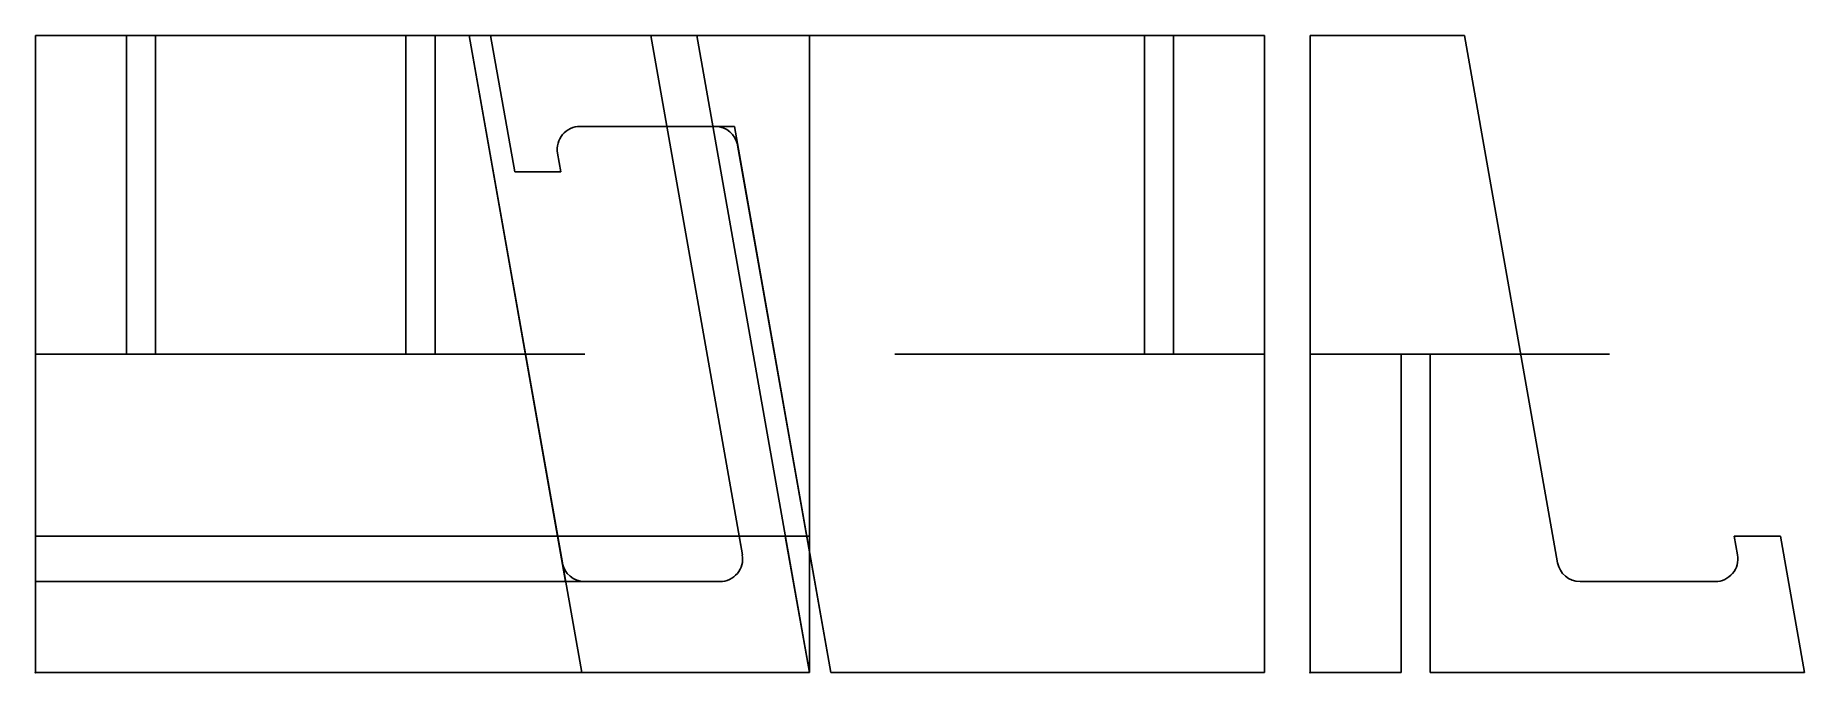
# Model space of a CAD drawing. Header units: centimetres. Extents: x 0 to 24.7, y 0 to 8.9.
import ezdxf

# ---------------------------------------------------------------- set-up
doc = ezdxf.new("R2010")
doc.units = ezdxf.units.CM
doc.header["$MEASUREMENT"] = 0
for name, color, linetype in [('FUnicorn Cardboard Stand v7_Basic Outline', 7, 'Continuous'), ('FUnicorn Cardboard Stand v7_Final Outline', 7, 'Continuous'), ('FUnicorn Cardboard Stand v7_Second Basic Outline', 7, 'Continuous'), ('FUnicorn Cardboard Stand v7_Second Final Outline', 7, 'Continuous'), ('FUnicorn Cardboard Stand v7_Slots', 7, 'Continuous'), ('FUnicorn Cardboard Stand v7_Third Leg Outline', 7, 'Continuous')]:
    doc.layers.add(name, color=color, linetype=linetype)

msp = doc.modelspace()

# ---------------------------------------------------------------- linework, layer by layer
at = {"layer": 'FUnicorn Cardboard Stand v7_Basic Outline'}
for p, q in [((10.795, 8.89), (0, 8.89)), ((0, 8.89), (0, 0)), ((7.62, 0), (6.052, 8.89)), ((8.583, 8.89), (9.861, 1.643)), ((10.795, 0), (9.227, 8.89)), ((10.795, 0), (10.795, 8.89)), ((0, 1.905), (10.795, 1.905)), ((0, 1.27), (9.548, 1.27)), ((0, 0), (10.795, 0))]:
    msp.add_line(p, q, dxfattribs=at)
msp.add_arc((9.548, 1.587), 0.317, 270, 10, dxfattribs=at)
msp.add_point((0, 0), dxfattribs=at)
at = {"layer": 'FUnicorn Cardboard Stand v7_Final Outline'}
for p, q in [((1.27, 8.89, 0.406), (0, 8.89, 0.406)), ((0, 8.89, 0.406), (0, 0, 0.406)), ((1.27, 4.445, 0.406), (1.27, 8.89, 0.406)), ((5.169, 8.89, 0.406), (1.676, 8.89, 0.406)), ((1.676, 8.89, 0.406), (1.676, 4.445, 0.406)), ((5.169, 4.445, 0.406), (5.169, 8.89, 0.406)), ((5.575, 8.89, 0.406), (5.575, 4.445, 0.406)), ((6.052, 8.89, 0.406), (5.575, 8.89, 0.406)), ((7.35, 1.532, 0.406), (6.052, 8.89, 0.406)), ((1.676, 4.445, 0.406), (1.27, 4.445, 0.406)), ((5.575, 4.445, 0.406), (5.169, 4.445, 0.406)), ((10.459, 1.905, 0.406), (9.814, 1.905, 0.406)), ((9.814, 1.905, 0.406), (9.861, 1.643, 0.406)), ((10.795, 0, 0.406), (10.459, 1.905, 0.406)), ((9.548, 1.27, 0.406), (7.662, 1.27, 0.406)), ((0, 0, 0.406), (10.795, 0, 0.406))]:
    msp.add_line(p, q, dxfattribs=at)
for centre, radius, start, end in [((7.662, 1.587, 0.406), 0.318, 190, 270), ((9.548, 1.587, 0.406), 0.317, 270, 10)]:
    msp.add_arc(centre, radius, start, end, dxfattribs=at)
msp.add_point((0, 0, 0.406), dxfattribs=at)
at = {"layer": 'FUnicorn Cardboard Stand v7_Second Basic Outline'}
for p, q in [((17.145, 8.89, 0.406), (6.35, 8.89, 0.406)), ((6.35, 8.89, 0.406), (6.686, 6.985, 0.406)), ((15.469, 8.89, 0.406), (15.875, 8.89, 0.406)), ((15.469, 4.445, 0.406), (15.469, 8.89, 0.406)), ((15.875, 8.89, 0.406), (15.875, 4.445, 0.406)), ((17.145, 0, 0.406), (17.145, 8.89, 0.406)), ((7.597, 7.62, 0.406), (9.749, 7.62, 0.406)), ((9.749, 7.62, 0.406), (11.093, 0, 0.406)), ((7.331, 6.985, 0.406), (7.284, 7.247, 0.406)), ((6.686, 6.985, 0.406), (7.331, 6.985, 0.406)), ((17.145, 4.445, 0.406), (11.989, 4.445, 0.406)), ((15.875, 4.445, 0.406), (15.469, 4.445, 0.406)), ((11.093, 0, 0.406), (17.145, 0, 0.406))]:
    msp.add_line(p, q, dxfattribs=at)
msp.add_arc((7.597, 7.302, 0.406), 0.318, 90, 190, dxfattribs=at)
msp.add_point((0, 0, 0.406), dxfattribs=at)
at = {"layer": 'FUnicorn Cardboard Stand v7_Second Final Outline'}
for p, q in [((15.469, 8.89, 0.406), (6.35, 8.89, 0.406)), ((6.35, 8.89, 0.406), (6.686, 6.985, 0.406)), ((15.469, 4.445, 0.406), (15.469, 8.89, 0.406)), ((15.875, 8.89, 0.406), (15.875, 4.445, 0.406)), ((17.145, 8.89, 0.406), (15.875, 8.89, 0.406)), ((17.145, 0, 0.406), (17.145, 8.89, 0.406)), ((7.597, 7.62, 0.406), (9.483, 7.62, 0.406)), ((7.331, 6.985, 0.406), (7.284, 7.247, 0.406)), ((9.795, 7.358, 0.406), (11.093, 0, 0.406)), ((6.686, 6.985, 0.406), (7.331, 6.985, 0.406)), ((15.875, 4.445, 0.406), (15.469, 4.445, 0.406)), ((11.093, 0, 0.406), (17.145, 0, 0.406))]:
    msp.add_line(p, q, dxfattribs=at)
for centre, radius, start, end in [((7.597, 7.302, 0.406), 0.318, 90, 190), ((9.483, 7.302, 0.406), 0.317, 10, 90)]:
    msp.add_arc(centre, radius, start, end, dxfattribs=at)
msp.add_point((0, 0, 0.406), dxfattribs=at)
at = {"layer": 'FUnicorn Cardboard Stand v7_Slots'}
for p, q in [((6.052, 8.89, 0.406), (0, 8.89, 0.406)), ((0, 8.89, 0.406), (0, 0, 0.406)), ((1.27, 8.89, 0.406), (1.676, 8.89, 0.406)), ((1.27, 4.445, 0.406), (1.27, 8.89, 0.406)), ((1.676, 8.89, 0.406), (1.676, 4.445, 0.406)), ((5.575, 8.89, 0.406), (5.169, 8.89, 0.406)), ((5.169, 8.89, 0.406), (5.169, 4.445, 0.406)), ((5.575, 4.445, 0.406), (5.575, 8.89, 0.406)), ((7.396, 1.27, 0.406), (6.052, 8.89, 0.406)), ((0, 4.445, 0.406), (7.664, 4.445, 0.406)), ((1.676, 4.445, 0.406), (1.27, 4.445, 0.406)), ((5.169, 4.445, 0.406), (5.575, 4.445, 0.406)), ((10.459, 1.905, 0.406), (9.814, 1.905, 0.406)), ((9.814, 1.905, 0.406), (9.861, 1.643, 0.406)), ((10.795, 0, 0.406), (10.459, 1.905, 0.406)), ((9.548, 1.27, 0.406), (7.396, 1.27, 0.406)), ((0, 0, 0.406), (10.795, 0, 0.406))]:
    msp.add_line(p, q, dxfattribs=at)
msp.add_arc((9.548, 1.587, 0.406), 0.317, 270, 10, dxfattribs=at)
msp.add_point((0, 0, 0.406), dxfattribs=at)
at = {"layer": 'FUnicorn Cardboard Stand v7_Third Leg Outline'}
for p, q in [((17.145, 0), (17.145, 8.89)), ((19.05, 8.89), (17.78, 8.89)), ((17.78, 0), (17.78, 8.89)), ((19.934, 8.89), (19.05, 8.89)), ((21.231, 1.532), (19.934, 8.89)), ((17.78, 4.445), (21.954, 4.445)), ((19.456, 4.445), (19.05, 4.445)), ((19.05, 4.445), (19.456, 4.445)), ((19.05, 0), (19.05, 4.445)), ((19.456, 4.445), (19.456, 0)), ((23.696, 1.905), (23.742, 1.643)), ((24.341, 1.905), (23.696, 1.905)), ((24.676, 0), (24.341, 1.905)), ((23.429, 1.27), (21.544, 1.27)), ((17.78, 0), (19.05, 0)), ((19.456, 0), (24.676, 0))]:
    msp.add_line(p, q, dxfattribs=at)
for centre, start, end in [((21.544, 1.587), 190, 270), ((23.429, 1.587), 270, 10)]:
    msp.add_arc(centre, 0.317, start, end, dxfattribs=at)
for p in [(0, 0), (17.78, 0)]:
    msp.add_point(p, dxfattribs=at)

doc.saveas('drawing.dxf')
